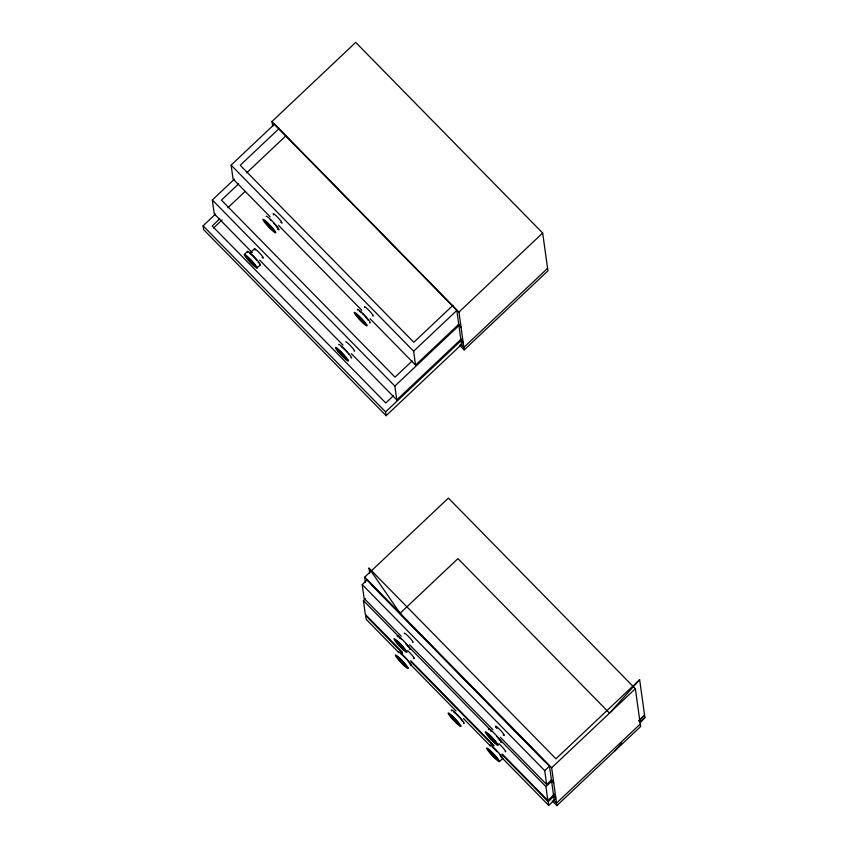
<?xml version="1.0" encoding="UTF-8"?>
<svg xmlns="http://www.w3.org/2000/svg" width="848" height="848" viewBox="0 0 848 848"><rect width="100%" height="100%" fill="white"/><g stroke="black" fill="none" stroke-linecap="round" stroke-linejoin="round"><path stroke-width="1.27" d="M640.187 722.782L644.915 717.556L639.657 679.725L609.511 713.136L457.962 558.62L400.108 613.263L368.986 568.149L369.686 573.195M639.053 721.129L644.565 715.034L638.597 720.662M614.758 750.957L621.828 743.124M272.696 126.49L271.996 121.455L355.704 42.4L542.667 233.02L547.925 270.851L464.206 349.906L459.574 345.178M270.109 216.781L233.052 178.992L231.122 165.127L274.423 124.243M279.342 128.334L240.228 165.275L413.835 342.285L452.949 305.344M252.238 252.587L214.258 213.855L212.329 199.98L234.461 179.087M246.673 172.854L285.787 135.924M238.606 183.921L221.434 200.128L395.041 377.137L412.213 360.93M462.139 343.917L386.126 415.69L203.615 229.607L203.085 225.822L215.604 214.014M227.879 207.718L245.051 191.5M219.823 218.763L212.191 225.971L385.798 402.98L393.43 395.772M213.558 228.006L222.144 219.908M244.404 254.379L247.627 251.337M254.58 248.729L249.577 253.446A6.445 0.753 46.6 0 1 256.944 260.474M256.997 268.032L260.219 264.979M458.863 324.19L415.562 365.085L413.633 351.21L456.934 310.326M464.206 349.906L458.959 312.075L542.667 233.02M461.238 339.062L396.769 399.938L394.85 386.073L459.319 325.197M386.126 415.69L385.607 411.916L461.619 340.133M547.575 268.328L463.856 347.383L461.079 344.553M365.382 582.194L364.682 577.149L448.391 498.094L635.364 688.724L640.611 726.545L556.892 805.6L552.271 800.894M401.189 636.223L364.131 598.434L362.213 584.569L367.025 580.021L549.504 766.136L551.433 780.001L546.642 784.527L500.32 737.294M402.397 652.197L365.34 614.418L363.41 600.543L365.34 598.73M499.334 761.631L502.557 758.589A9.328 1.081 46.6 0 0 502.419 757.646L501.719 756.543A9.328 1.081 46.6 0 0 493.557 747.565A9.328 1.081 46.6 0 0 490.102 745.89M639.657 679.725L555.949 758.78L368.986 568.149M546.642 784.527L544.723 770.652L549.536 766.115M556.892 805.6L551.645 767.769L635.364 688.724M554.581 794.141L547.85 800.501L545.921 786.626L552.663 780.266M555.419 799.049L548.688 805.409L548.158 801.636L553.935 796.177M639.795 722.379L644.915 717.556M640.261 724.033L556.542 803.077L553.776 800.247M271.996 121.455L458.959 312.075M274.307 124.349L456.818 310.432L458.747 324.307M458.28 324.371L461.058 327.201M460.379 339.507L463.156 342.338M231.122 165.127L413.633 351.21M278.441 225.282L361.831 310.294M370.163 318.795L415.562 365.085M212.329 199.98L394.85 386.073M259.658 260.135L343.037 345.157M351.369 353.658L396.769 399.938M203.085 225.822L385.607 411.916M364.682 577.149L551.645 767.769M371.307 584.717L544.925 761.727M362.213 584.569L544.723 770.652M550.967 780.075L553.744 782.905M409.531 644.724L492.911 729.736M363.41 600.543L400.468 638.332A6.445 0.753 46.6 0 1 401.295 639.116M407.877 645.89L491.268 730.902M499.599 739.403L545.921 786.626M553.066 795.201L555.843 798.032M410.729 660.698L494.119 745.71M502.451 754.211L547.85 800.501M402.705 653.331L365.647 615.542L366.177 619.326L398.602 652.388M411.047 661.832L493.504 745.901M501.836 754.402L548.158 801.636M409.722 663.719L456.044 710.953M463.453 718.51L490.324 745.901M500.511 756.289L548.688 805.409M399.44 611.843L402.418 616.167M368.096 320.141L367.608 319.389A6.445 0.753 46.6 0 0 364.831 316.039M273.766 214.926L273.332 214.268A6.445 0.753 46.6 0 1 275.727 215.424A6.445 0.753 46.6 0 1 281.356 221.625L281.843 222.377A6.445 0.753 46.6 0 1 280.858 222.42M348.952 354.506L349.005 354.591A6.445 0.753 46.6 0 0 348.199 353.521M255.1 250.054L254.665 249.386A6.445 0.753 46.6 0 1 257.061 250.542A6.445 0.753 46.6 0 1 262.689 256.743L263.177 257.495A6.445 0.753 46.6 0 1 262.191 257.538M496.101 727.414L495.677 726.747A6.445 0.753 46.6 0 1 498.062 727.902A6.445 0.753 46.6 0 1 503.691 734.103L504.178 734.866A6.445 0.753 46.6 0 1 503.203 734.909M498.751 738.915L498.698 738.831A6.445 0.753 46.6 0 0 497.002 736.7M500.023 755.07L500.511 755.822M407.93 646.536L407.443 645.784A6.445 0.753 46.6 0 0 405.747 643.664M551.603 781.262L553.532 795.138M553.702 796.399L554.232 800.183M458.916 325.568L460.846 339.433M461.015 340.695L461.545 344.479M463.506 723.312A9.328 1.081 46.6 0 0 463.951 722.581L463.252 721.489A9.328 1.081 46.6 0 0 455.09 712.5A9.328 1.081 46.6 0 0 451.634 710.836M453.85 712.15A6.445 0.753 46.6 0 1 459.87 717.885M460.814 719.03A6.445 0.753 46.6 0 1 461.556 720.005L462.043 720.768A6.445 0.753 46.6 0 1 462.245 721.245M505.196 751.604A6.445 0.753 46.6 0 0 505.514 751.105L505.026 750.342A6.445 0.753 46.6 0 0 498.878 743.685M413.273 658.101A6.445 0.753 46.6 0 0 414.259 658.059L413.771 657.306A6.445 0.753 46.6 0 0 407.623 650.639M400.659 654.009A6.445 0.753 46.6 0 1 401.062 654.158M401.729 654.624A6.445 0.753 46.6 0 1 407.082 659.903M408.026 661.037A6.445 0.753 46.6 0 1 408.768 662.023M409.255 662.776A6.445 0.753 46.6 0 1 409.457 663.263M410.718 665.33A9.328 1.081 46.6 0 0 411.163 664.599L410.464 663.496A9.328 1.081 46.6 0 0 402.302 654.518A9.328 1.081 46.6 0 0 398.836 652.843M492.317 747.205A6.445 0.753 46.6 0 1 497.246 751.72M409.383 649.091A9.328 1.081 46.6 0 0 409.838 648.36L409.128 647.268A9.328 1.081 46.6 0 0 400.977 638.279A9.328 1.081 46.6 0 0 397.511 636.604M399.217 637.94A6.445 0.753 46.6 0 1 399.726 637.919M500.638 742.127A9.328 1.081 46.6 0 0 501.094 741.406L500.384 740.304A9.328 1.081 46.6 0 0 492.232 731.326A9.328 1.081 46.6 0 0 488.766 729.651M412.616 642.328A6.445 0.753 46.6 0 0 412.923 641.819L412.435 641.067A6.445 0.753 46.6 0 0 406.807 634.866A6.445 0.753 46.6 0 0 404.422 633.7M496.907 728.485A6.445 0.753 46.6 0 1 496.165 727.51M490.589 730.817A6.445 0.753 46.6 0 1 491.66 731.421M499.186 739.583A6.445 0.753 46.6 0 1 499.377 740.06M354.125 351.04A6.445 0.753 46.6 0 0 354.432 350.542L353.945 349.789A6.445 0.753 46.6 0 0 348.857 344.087A6.445 0.753 46.6 0 0 345.73 341.945M258.174 262.223A6.445 0.753 46.6 0 1 258.269 262.869M259.636 264.767A9.328 1.081 46.6 0 0 260.082 264.035L259.382 262.944A9.328 1.081 46.6 0 0 251.22 253.955A9.328 1.081 46.6 0 0 247.764 252.28M341.235 346.641A6.445 0.753 46.6 0 1 347.256 352.386M350.892 357.814A9.328 1.081 46.6 0 0 351.348 357.082L350.637 355.98A9.328 1.081 46.6 0 0 343.27 347.744A9.328 1.081 46.6 0 0 338.734 344.627M277.328 228.981A9.328 1.081 46.6 0 0 278.748 228.918L278.049 227.826A9.328 1.081 46.6 0 0 270.671 219.579A9.328 1.081 46.6 0 0 266.145 216.463M369.558 322.696A9.328 1.081 46.6 0 0 370.004 321.964L369.304 320.862A9.328 1.081 46.6 0 0 361.142 311.884A9.328 1.081 46.6 0 0 357.686 310.209M270.215 219.685A6.445 0.753 46.6 0 1 271.265 220.65M273.575 223.003A6.445 0.753 46.6 0 1 274.667 224.222M275.611 225.356A6.445 0.753 46.6 0 1 276.353 226.342L276.84 227.094A6.445 0.753 46.6 0 1 277.042 227.582M372.791 315.922A6.445 0.753 46.6 0 0 373.099 315.424L372.611 314.661A6.445 0.753 46.6 0 0 366.983 308.46A6.445 0.753 46.6 0 0 364.587 307.305M359.393 311.545A6.445 0.753 46.6 0 1 359.902 311.523M360.57 311.979A6.445 0.753 46.6 0 1 361.471 312.721M362.52 313.696A6.445 0.753 46.6 0 1 363.675 314.82M366.781 325.007L366.082 323.904A9.328 1.081 46.6 0 0 357.92 314.926A9.328 1.081 46.6 0 0 354.464 313.251L355.164 314.343A9.328 1.081 46.6 0 0 363.326 323.332A9.328 1.081 46.6 0 0 366.781 325.007M364.873 323.183L364.386 322.431A6.445 0.753 46.6 0 0 358.757 316.23A6.445 0.753 46.6 0 0 356.372 315.074L356.86 315.827A6.445 0.753 46.6 0 0 362.488 322.028A6.445 0.753 46.6 0 0 364.873 323.183M275.526 231.96L274.826 230.868A9.328 1.081 46.6 0 0 266.664 221.879A9.328 1.081 46.6 0 0 263.209 220.204L263.908 221.307A9.328 1.081 46.6 0 0 272.07 230.285A9.328 1.081 46.6 0 0 275.526 231.96M273.618 230.147L273.13 229.384A6.445 0.753 46.6 0 0 267.502 223.183A6.445 0.753 46.6 0 0 265.117 222.028L265.594 222.78A6.445 0.753 46.6 0 0 271.233 228.981A6.445 0.753 46.6 0 0 273.618 230.147M348.125 360.124L347.415 359.022A9.328 1.081 46.6 0 0 339.253 350.044A9.328 1.081 46.6 0 0 335.797 348.369L336.497 349.471A9.328 1.081 46.6 0 0 344.659 358.45A9.328 1.081 46.6 0 0 348.125 360.124M346.217 358.301L345.73 357.549A6.445 0.753 46.6 0 0 340.09 351.348A6.445 0.753 46.6 0 0 337.705 350.192L338.193 350.945A6.445 0.753 46.6 0 0 343.822 357.146A6.445 0.753 46.6 0 0 346.217 358.301M256.859 267.078L256.16 265.986A9.328 1.081 46.6 0 0 247.998 256.997A9.328 1.081 46.6 0 0 244.542 255.322L245.242 256.425A9.328 1.081 46.6 0 0 253.404 265.403A9.328 1.081 46.6 0 0 256.859 267.078M254.951 265.265L254.474 264.502A6.445 0.753 46.6 0 0 248.835 258.301A6.445 0.753 46.6 0 0 246.45 257.145L246.938 257.909A6.445 0.753 46.6 0 0 252.566 264.11A6.445 0.753 46.6 0 0 254.951 265.265M497.871 744.449L497.161 743.346A9.328 1.081 46.6 0 0 489.01 734.368A9.328 1.081 46.6 0 0 485.544 732.693L486.254 733.785A9.328 1.081 46.6 0 0 494.405 742.774A9.328 1.081 46.6 0 0 497.871 744.449M495.963 742.625L495.476 741.873A6.445 0.753 46.6 0 0 489.847 735.672A6.445 0.753 46.6 0 0 487.452 734.506L487.939 735.269A6.445 0.753 46.6 0 0 493.568 741.47A6.445 0.753 46.6 0 0 495.963 742.625M499.196 760.688L498.497 759.585A9.328 1.081 46.6 0 0 490.335 750.607A9.328 1.081 46.6 0 0 486.879 748.932L487.579 750.024A9.328 1.081 46.6 0 0 495.741 759.013A9.328 1.081 46.6 0 0 499.196 760.688M497.288 758.865L496.801 758.112A6.445 0.753 46.6 0 0 491.172 751.9A6.445 0.753 46.6 0 0 488.787 750.745L489.264 751.508A6.445 0.753 46.6 0 0 494.903 757.709A6.445 0.753 46.6 0 0 497.288 758.865M460.729 725.623L460.029 724.531A9.328 1.081 46.6 0 0 451.867 715.553A9.328 1.081 46.6 0 0 448.412 713.878L449.111 714.97A9.328 1.081 46.6 0 0 457.273 723.959A9.328 1.081 46.6 0 0 460.729 725.623M458.821 723.81L458.333 723.047A6.445 0.753 46.6 0 0 452.705 716.846A6.445 0.753 46.6 0 0 450.32 715.691L450.797 716.454A6.445 0.753 46.6 0 0 456.436 722.655A6.445 0.753 46.6 0 0 458.821 723.81M406.616 651.402L405.906 650.31A9.328 1.081 46.6 0 0 397.754 641.321A9.328 1.081 46.6 0 0 394.288 639.646L394.998 640.749A9.328 1.081 46.6 0 0 403.15 649.727A9.328 1.081 46.6 0 0 406.616 651.402M404.708 649.579L404.22 648.826A6.445 0.753 46.6 0 0 398.581 642.625A6.445 0.753 46.6 0 0 396.196 641.47L396.684 642.222A6.445 0.753 46.6 0 0 402.312 648.423A6.445 0.753 46.6 0 0 404.708 649.579M407.941 667.641L407.241 666.549A9.328 1.081 46.6 0 0 399.079 657.56A9.328 1.081 46.6 0 0 395.613 655.886L396.323 656.988A9.328 1.081 46.6 0 0 404.485 665.966A9.328 1.081 46.6 0 0 407.941 667.641M406.033 665.818L405.545 665.065A6.445 0.753 46.6 0 0 399.917 658.864A6.445 0.753 46.6 0 0 397.521 657.709L398.009 658.461A6.445 0.753 46.6 0 0 403.648 664.662A6.445 0.753 46.6 0 0 406.033 665.818"/></g></svg>
